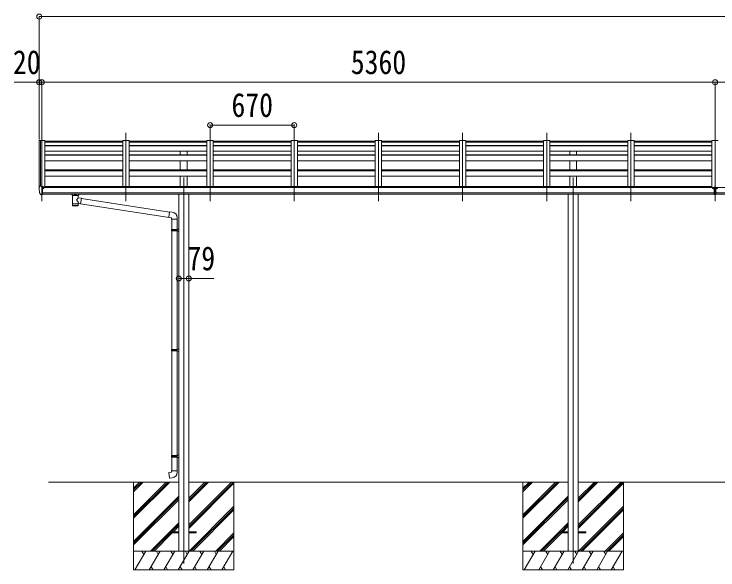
# Model space of a CAD drawing. Units: millimetres at full size, sheet at 1:40. Extents: x -11181 to 11305, y -7804 to 7716.
# Drawn here: x -1858 to 3745, y -3839 to 588 of the extents above; entities that cross this region are included whole.
import ezdxf
from ezdxf.enums import TextEntityAlignment as Align

# ---------------------------------------------------------------- set-up
doc = ezdxf.new("R2010")
doc.units = ezdxf.units.MM
doc.header["$LTSCALE"] = 40
doc.header["$PDMODE"] = 32
doc.header["$PDSIZE"] = 40
for name, color, linetype, lineweight in [('0-0_0', 7, 'Continuous', 9), ('0-1_本体', 4, 'Continuous', 9), ('0-2_部品', 7, 'Continuous', 9), ('0-4_TABLE1', 3, 'Continuous', 9), ('0-8_PARTS2', 2, 'Continuous', 9), ('0-A_寸法', 6, 'Continuous', 9)]:
    doc.layers.add(name, color=color, linetype=linetype, lineweight=lineweight)
doc.styles.add('ＭＳ ゴシック', font='')
doc.styles.get('ＭＳ ゴシック').set_extended_font_data('MS Gothic')

msp = doc.modelspace()

# ---------------------------------------------------------------- linework, layer by layer
at = {"layer": '0-0_0'}
for p, q in [((-1583.76, -3139.42), (-547.26, -3139.42)), ((-907.76, -3139.42), (-907.76, -3839.42)), ((-907.76, -3400.15), (-647.03, -3139.42)), ((-907.76, -3414.29), (-632.88, -3139.42)), ((-907.76, -3428.44), (-618.74, -3139.42)), ((-907.76, -3216.31), (-830.87, -3139.42)), ((-907.76, -3202.16), (-845.02, -3139.42)), ((-907.76, -3188.02), (-859.16, -3139.42)), ((-468.26, -3481.15), (-126.53, -3139.42)), ((-468.26, -3495.29), (-112.38, -3139.42)), ((-468.26, -3297.3), (-310.37, -3139.42)), ((-468.26, -3283.16), (-324.52, -3139.42)), ((-468.26, -3269.02), (-338.66, -3139.42)), ((-468.26, -3139.42), (2552.74, -3139.42)), ((-468.26, -3509.44), (-107.76, -3148.94)), ((-107.76, -3139.42), (-107.76, -3839.42)), ((2192.24, -3139.42), (2192.24, -3839.42)), ((2192.24, -3400.15), (2452.97, -3139.42)), ((2192.24, -3414.29), (2467.12, -3139.42)), ((2192.24, -3428.44), (2481.26, -3139.42)), ((2192.24, -3216.31), (2269.13, -3139.42)), ((2192.24, -3202.16), (2254.98, -3139.42)), ((2192.24, -3188.02), (2240.84, -3139.42)), ((2631.74, -3481.15), (2973.47, -3139.42)), ((2631.74, -3495.29), (2987.62, -3139.42)), ((2631.74, -3297.3), (2789.63, -3139.42)), ((2631.74, -3283.16), (2775.48, -3139.42)), ((2631.74, -3269.02), (2761.34, -3139.42)), ((4812.74, -3139.42), (2631.74, -3139.42)), ((2631.74, -3509.44), (2992.24, -3148.94)), ((2992.24, -3139.42), (2992.24, -3839.42)), ((-907.76, -3612.28), (-547.26, -3251.79)), ((-907.76, -3626.43), (-547.26, -3265.93)), ((-907.76, -3640.57), (-547.26, -3280.07)), ((2192.24, -3612.28), (2552.74, -3251.79)), ((2192.24, -3626.43), (2552.74, -3265.93)), ((2192.24, -3640.57), (2552.74, -3280.07)), ((-464.4, -3689.42), (-107.76, -3332.79)), ((-450.26, -3689.42), (-107.76, -3346.93)), ((-436.11, -3689.42), (-107.76, -3361.07)), ((2635.6, -3689.42), (2992.24, -3332.79)), ((2649.74, -3689.42), (2992.24, -3346.93)), ((2663.89, -3689.42), (2992.24, -3361.07)), ((-772.76, -3689.42), (-547.26, -3463.92)), ((2327.24, -3689.42), (2552.74, -3463.92)), ((-604.11, -3534.91), (-547.26, -3478.06)), ((-589.97, -3534.91), (-547.26, -3492.2)), ((2495.89, -3534.91), (2552.74, -3478.06)), ((2510.03, -3534.91), (2552.74, -3492.2)), ((-758.62, -3689.42), (-607.76, -3538.56)), ((-744.48, -3689.42), (-598.97, -3543.91)), ((-252.26, -3689.42), (-107.76, -3544.92)), ((-238.12, -3689.42), (-107.76, -3559.06)), ((-223.98, -3689.42), (-107.76, -3573.2)), ((2341.38, -3689.42), (2492.24, -3538.56)), ((2355.52, -3689.42), (2501.03, -3543.91)), ((2847.74, -3689.42), (2992.24, -3544.92)), ((2861.88, -3689.42), (2992.24, -3559.06)), ((2876.02, -3689.42), (2992.24, -3573.2)), ((-107.76, -3689.42), (-907.76, -3689.42)), ((-897.47, -3839.42), (-810.86, -3689.42)), ((-825.86, -3715.41), (-840.87, -3689.42)), ((-782, -3839.42), (-695.39, -3689.42)), ((-710.4, -3715.41), (-725.4, -3689.42)), ((-666.53, -3839.42), (-579.92, -3689.42)), ((-594.93, -3715.41), (-609.93, -3689.42)), ((-551.06, -3839.42), (-464.45, -3689.42)), ((-479.45, -3715.41), (-494.46, -3689.42)), ((-435.59, -3839.42), (-348.98, -3689.42)), ((-363.98, -3715.41), (-378.98, -3689.42)), ((-320.12, -3839.42), (-233.51, -3689.42)), ((-263.51, -3689.42), (-248.51, -3715.41)), ((-204.65, -3839.42), (-118.04, -3689.42)), ((2992.24, -3689.42), (2192.24, -3689.42)), ((2202.53, -3839.42), (2289.14, -3689.42)), ((2274.14, -3715.41), (2259.13, -3689.42)), ((2318, -3839.42), (2404.61, -3689.42)), ((2389.6, -3715.41), (2374.6, -3689.42)), ((2433.47, -3839.42), (2520.08, -3689.42)), ((2505.07, -3715.41), (2490.07, -3689.42)), ((2548.94, -3839.42), (2635.55, -3689.42)), ((2620.55, -3715.41), (2605.54, -3689.42)), ((2664.41, -3839.42), (2751.02, -3689.42)), ((2736.02, -3715.41), (2721.02, -3689.42)), ((2779.88, -3839.42), (2866.49, -3689.42)), ((2836.49, -3689.42), (2851.49, -3715.41)), ((2895.35, -3839.42), (2981.96, -3689.42)), ((-907.76, -3839.42), (-107.76, -3839.42)), ((-767, -3813.45), (-752, -3839.42)), ((-651.53, -3813.44), (-636.53, -3839.42)), ((-536.06, -3813.44), (-521.06, -3839.42)), ((-420.59, -3813.45), (-405.59, -3839.42)), ((-305.12, -3813.45), (-290.12, -3839.42)), ((-189.65, -3813.45), (-174.65, -3839.42)), ((2192.24, -3839.42), (2992.24, -3839.42)), ((2333, -3813.45), (2348, -3839.42)), ((2448.47, -3813.44), (2463.47, -3839.42)), ((2563.94, -3813.44), (2578.94, -3839.42)), ((2679.41, -3813.45), (2694.41, -3839.42)), ((2794.88, -3813.45), (2809.88, -3839.42)), ((2910.35, -3813.45), (2925.35, -3839.42))]:
    msp.add_line(p, q, dxfattribs=at)
at = {"layer": '0-1_本体'}
for p, q in [((-1657.75, -420.06), (-1657.76, -790.21)), ((-1656.81, -419.17), (-1648.97, -418.76)), ((-1648.76, -418.84), (-1648.76, -783.66)), ((-1648.68, -418.95), (-1648.06, -420.57)), ((-1612.76, -418.75), (-1612.76, -793.47)), ((-992.76, -424.84), (-1612.76, -424.84)), ((-992.76, -431.91), (-1612.76, -431.91)), ((-992.76, -419.35), (-992.76, -786.94)), ((-942.76, -419.35), (-992.76, -419.35)), ((-942.76, -419.35), (-942.76, -786.94)), ((-322.76, -424.84), (-942.76, -424.84)), ((-322.76, -431.91), (-942.76, -431.91)), ((-322.76, -419.35), (-322.76, -786.94)), ((-272.76, -419.35), (-322.76, -419.35)), ((-272.76, -419.35), (-272.76, -786.94)), ((347.24, -424.84), (-272.76, -424.84)), ((347.24, -431.91), (-272.76, -431.91)), ((347.24, -419.35), (347.24, -786.94)), ((397.24, -419.35), (347.24, -419.35)), ((397.24, -419.35), (397.24, -786.94)), ((1017.24, -424.84), (397.24, -424.84)), ((1017.24, -431.91), (397.24, -431.91)), ((1017.24, -419.35), (1017.24, -786.94)), ((1067.24, -419.35), (1017.24, -419.35)), ((1067.24, -419.35), (1067.24, -786.94)), ((1687.24, -424.84), (1067.24, -424.84)), ((1687.24, -431.91), (1067.24, -431.91)), ((1687.24, -419.35), (1687.24, -786.94)), ((1737.24, -419.35), (1687.24, -419.35)), ((1737.24, -419.35), (1737.24, -786.94)), ((2357.24, -424.84), (1737.24, -424.84)), ((2357.24, -431.91), (1737.24, -431.91)), ((2357.24, -419.35), (2357.24, -786.94)), ((2407.24, -419.35), (2357.24, -419.35)), ((2407.24, -419.35), (2407.24, -786.94)), ((3027.24, -424.84), (2407.24, -424.84)), ((3027.24, -431.91), (2407.24, -431.91)), ((3027.24, -419.35), (3027.24, -786.94)), ((3077.24, -419.35), (3027.24, -419.35)), ((3077.24, -419.35), (3077.24, -786.94)), ((3697.24, -424.84), (3077.24, -424.84)), ((3697.24, -431.91), (3077.24, -431.91)), ((3697.24, -418.75), (3697.24, -793.47)), ((3697.24, -418.75), (3747.24, -418.75)), ((-992.76, -458.04), (-1612.76, -458.04)), ((-992.76, -460.6), (-1612.76, -460.6)), ((-322.76, -458.04), (-942.76, -458.04)), ((-322.76, -460.6), (-942.76, -460.6)), ((347.24, -458.04), (-272.76, -458.04)), ((347.24, -460.6), (-272.76, -460.6)), ((1017.24, -458.04), (397.24, -458.04)), ((1017.24, -460.6), (397.24, -460.6)), ((1687.24, -458.04), (1067.24, -458.04)), ((1687.24, -460.6), (1067.24, -460.6)), ((2357.24, -458.04), (1737.24, -458.04)), ((2357.24, -460.6), (1737.24, -460.6)), ((3027.24, -458.04), (2407.24, -458.04)), ((3027.24, -460.6), (2407.24, -460.6)), ((3697.24, -458.04), (3077.24, -458.04)), ((3697.24, -460.6), (3077.24, -460.6)), ((-992.76, -505.34), (-1612.76, -505.34)), ((-992.76, -532.31), (-1612.76, -532.31)), ((-992.76, -537.26), (-1612.76, -537.26)), ((-322.76, -505.34), (-942.76, -505.34)), ((-322.76, -532.31), (-942.76, -532.31)), ((-322.76, -537.26), (-942.76, -537.26)), ((-535.26, -532.17), (-535.26, -505.18)), ((-480.26, -532.17), (-480.26, -505.18)), ((347.24, -505.34), (-272.76, -505.34)), ((347.24, -532.31), (-272.76, -532.31)), ((347.24, -537.26), (-272.76, -537.26)), ((1017.24, -505.34), (397.24, -505.34)), ((1017.24, -532.31), (397.24, -532.31)), ((1017.24, -537.26), (397.24, -537.26)), ((1687.24, -505.34), (1067.24, -505.34)), ((1687.24, -532.31), (1067.24, -532.31)), ((1687.24, -537.26), (1067.24, -537.26)), ((2357.24, -505.34), (1737.24, -505.34)), ((2357.24, -532.31), (1737.24, -532.31)), ((2357.24, -537.26), (1737.24, -537.26)), ((3027.24, -505.34), (2407.24, -505.34)), ((3027.24, -532.31), (2407.24, -532.31)), ((3027.24, -537.26), (2407.24, -537.26)), ((2564.74, -532.17), (2564.74, -505.18)), ((2619.74, -532.17), (2619.74, -505.18)), ((3697.24, -505.34), (3077.24, -505.34)), ((3697.24, -532.31), (3077.24, -532.31)), ((3697.24, -537.26), (3077.24, -537.26)), ((-992.76, -581.45), (-1612.76, -581.45)), ((-322.76, -581.45), (-942.76, -581.45)), ((-535.26, -653.08), (-535.26, -581.3)), ((-480.26, -653.08), (-480.26, -581.3)), ((347.24, -581.45), (-272.76, -581.45)), ((1017.24, -581.45), (397.24, -581.45)), ((1687.24, -581.45), (1067.24, -581.45)), ((2357.24, -581.45), (1737.24, -581.45)), ((3027.24, -581.45), (2407.24, -581.45)), ((2564.74, -653.08), (2564.74, -581.3)), ((2619.74, -653.08), (2619.74, -581.3)), ((3697.24, -581.45), (3077.24, -581.45)), ((-992.76, -653.25), (-1612.76, -653.25)), ((-992.76, -660.05), (-1612.76, -660.05)), ((-322.76, -653.25), (-942.76, -653.25)), ((-322.76, -660.05), (-942.76, -660.05)), ((347.24, -653.25), (-272.76, -653.25)), ((347.24, -660.05), (-272.76, -660.05)), ((1017.24, -653.25), (397.24, -653.25)), ((1017.24, -660.05), (397.24, -660.05)), ((1687.24, -653.25), (1067.24, -653.25)), ((1687.24, -660.05), (1067.24, -660.05)), ((2357.24, -653.25), (1737.24, -653.25)), ((2357.24, -660.05), (1737.24, -660.05)), ((3027.24, -653.25), (2407.24, -653.25)), ((3027.24, -660.05), (2407.24, -660.05)), ((3697.24, -653.25), (3077.24, -653.25)), ((3697.24, -660.05), (3077.24, -660.05)), ((-992.76, -703.6), (-1612.76, -703.6)), ((-322.76, -703.6), (-942.76, -703.6)), ((-535.26, -786.97), (-535.26, -703.43)), ((-480.26, -786.97), (-480.26, -703.43)), ((347.24, -703.6), (-272.76, -703.6)), ((1017.24, -703.6), (397.24, -703.6)), ((1687.24, -703.6), (1067.24, -703.6)), ((2357.24, -703.6), (1737.24, -703.6)), ((3027.24, -703.6), (2407.24, -703.6)), ((2564.74, -786.97), (2564.74, -703.43)), ((2619.74, -786.97), (2619.74, -703.43)), ((3697.24, -703.6), (3077.24, -703.6)), ((3715.74, -793.47), (-1631.26, -793.47)), ((-1631.26, -834.87), (3715.74, -834.87)), ((-1607.76, -793.47), (-1607.76, -786.94)), ((3692.24, -786.94), (-1607.76, -786.94)), ((3692.24, -793.47), (3692.24, -786.94)), ((3728.74, -793.47), (9075.74, -793.47)), ((9075.74, -834.87), (3728.74, -834.87)), ((3715.74, -846.72), (-1631.26, -846.64)), ((-547.26, -847.04), (-547.26, -3689.44)), ((-468.26, -847.04), (-468.26, -3689.44)), ((2552.74, -847.04), (2552.74, -3689.44)), ((2631.74, -847.04), (2631.74, -3689.44)), ((3728.74, -846.72), (9075.74, -846.64))]:
    msp.add_line(p, q, dxfattribs=at)
msp.add_lwpolyline([(-1648.06, -783.66), (-1648.06, -418.75), (-1612.76, -418.75)], dxfattribs=at)
msp.add_circle((-1623.78, -798.38), 3, dxfattribs=at)
for centre, radius, start, end in [((-1656.76, -420.17), 1, 93, 173.32986), ((-1648.96, -419.06), 0.301, 21.06327, 92.86679)]:
    msp.add_arc(centre, radius, start, end, dxfattribs=at)
at = {"layer": '0-2_部品'}
for p, q in [((-1652.85, -784.23), (-1656.91, -790.04)), ((-1637.76, -852.16), (-1637.76, -783.66)), ((-1659.76, -793.04), (-1659.76, -793.66)), ((-1645.38, -850.35), (-1655.12, -834.97)), ((-1636.26, -784.58), (-1637.76, -784.58)), ((-1631.26, -793.4), (-1637.76, -793)), ((-1636.26, -784.58), (-1636.26, -790.75)), ((-1626.58, -786.08), (-1636.26, -785.36)), ((-1636.26, -788.35), (-1622.26, -788.41)), ((-1626.78, -798.58), (-1626.26, -798.58)), ((-1626.26, -798.58), (-1625.96, -798.58)), ((-1625.76, -788.39), (-1625.76, -786.5)), ((-1621.26, -789.51), (-1621.26, -793.47)), ((-1639.26, -852.07), (-1642.96, -851.85)), ((-1639.26, -852.07), (-1637.76, -852.16)), ((-1637.76, -849.97), (-1637.26, -849.97)), ((-1637.26, -849.97), (-1636.76, -848.97)), ((-1631.26, -848.97), (-1636.76, -848.97)), ((-1397.26, -852.97), (-1397.26, -846.86)), ((-1393.16, -857.47), (-1393.17, -937.76)), ((-1347.36, -875.05), (-1347.36, -857.46)), ((-1322.14, -878.95), (-1347.36, -875.04)), ((-1343.26, -852.97), (-1343.26, -846.86)), ((-1322.14, -878.95), (-1329.16, -924.21)), ((-621.34, -989.74), (-1322.45, -880.97)), ((-1347.34, -937.76), (-1347.36, -921.14)), ((-1347.36, -921.39), (-1329.16, -924.21)), ((-625, -1031.67), (-1328.89, -922.47)), ((-600.33, -989.67), (-621.17, -987.85)), ((-605.26, -1045.41), (-559.26, -1045.41)), ((-603.26, -1045.41), (-603.26, -1127.32)), ((-561.26, -1045.41), (-561.26, -1124.76)), ((-559.26, -1045.41), (-559.26, -1034.5)), ((-605.26, -1129.32), (-604.26, -1127.32)), ((-605.26, -1129.32), (-561.26, -1129.32)), ((-605.26, -1129.32), (-605.26, -1137.32)), ((-605.26, -1137.32), (-561.26, -1137.32)), ((-605.26, -1137.32), (-604.26, -1139.32)), ((-604.26, -1127.32), (-561.26, -1127.32)), ((-604.26, -1139.32), (-561.26, -1139.32)), ((-603.26, -1139.32), (-603.26, -2083.51)), ((-565.73, -1129.32), (-566.16, -1127.32)), ((-563.26, -1124.82), (-547.26, -1124.35)), ((-563.26, -1126.82), (-563.26, -1124.82)), ((-563.26, -1126.82), (-561.26, -1126.82)), ((-563.26, -1141.82), (-563.26, -1139.82)), ((-563.26, -1141.82), (-547.26, -1142.29)), ((-561.26, -1141.88), (-561.26, -2080.95)), ((-547.26, -1124.35), (-547.26, -1142.29)), ((-605.26, -2085.51), (-604.26, -2083.51)), ((-605.26, -2085.51), (-561.26, -2085.51)), ((-605.26, -2085.51), (-605.26, -2093.51)), ((-605.26, -2093.51), (-561.26, -2093.51)), ((-605.26, -2093.51), (-604.26, -2095.51)), ((-604.26, -2083.51), (-561.26, -2083.51)), ((-604.26, -2095.51), (-561.26, -2095.51)), ((-603.26, -2095.51), (-603.26, -2928.67)), ((-565.73, -2085.51), (-566.16, -2083.51)), ((-563.26, -2081.01), (-547.26, -2080.54)), ((-563.26, -2083.01), (-563.26, -2081.01)), ((-563.26, -2083.01), (-561.26, -2083.01)), ((-563.26, -2098.01), (-563.26, -2096.01)), ((-563.26, -2098.01), (-547.26, -2098.48)), ((-561.26, -2098.06), (-561.26, -2926.11)), ((-547.26, -2080.54), (-547.26, -2098.48)), ((-605.26, -2930.67), (-604.26, -2928.67)), ((-605.26, -2930.67), (-561.26, -2930.67)), ((-605.26, -2930.67), (-605.26, -2938.67)), ((-605.26, -2938.67), (-561.26, -2938.67)), ((-605.26, -2938.67), (-604.26, -2940.67)), ((-604.26, -2928.67), (-561.26, -2928.67)), ((-604.26, -2940.67), (-561.26, -2940.67)), ((-603.26, -2940.67), (-603.26, -3050.67)), ((-565.73, -2930.67), (-566.16, -2928.67)), ((-563.26, -2926.17), (-547.26, -2925.7)), ((-563.26, -2928.17), (-563.26, -2926.17)), ((-563.26, -2928.17), (-561.26, -2928.17)), ((-563.26, -2943.17), (-563.26, -2941.17)), ((-563.26, -2943.17), (-547.26, -2943.64)), ((-561.26, -2943.22), (-561.26, -3050.67)), ((-547.26, -2925.7), (-547.26, -2943.64)), ((-605.26, -3050.67), (-559.26, -3050.67)), ((-605.26, -3060.67), (-605.26, -3050.67)), ((-559.26, -3050.67), (-559.26, -3061.58))]:
    msp.add_line(p, q, dxfattribs=at)
at = {"layer": '0-2_部品', "color": 4}
for p, q in [((-607.76, -3534.91), (-547.26, -3534.91)), ((-607.76, -3534.91), (-607.76, -3543.91)), ((-607.76, -3543.91), (-547.26, -3543.91)), ((-468.26, -3534.91), (-407.76, -3534.91)), ((-468.26, -3543.91), (-407.76, -3543.91)), ((-407.76, -3534.91), (-407.76, -3543.91)), ((2492.24, -3534.91), (2552.74, -3534.91)), ((2492.24, -3534.91), (2492.24, -3543.91)), ((2492.24, -3543.91), (2552.74, -3543.91)), ((2631.74, -3534.91), (2692.24, -3534.91)), ((2631.74, -3543.91), (2692.24, -3543.91)), ((2692.24, -3534.91), (2692.24, -3543.91))]:
    msp.add_line(p, q, dxfattribs=at)
at = {"layer": '0-2_部品'}
for points in [[(-1637.76, -783.66), (-1649.76, -783.66), (-1652.09, -783.81)], [(-1637.76, -838.27), (-1634.59, -837.87), (-1631.26, -837.44)], [(-1631.26, -848.97), (-1631.26, -790.75), (-1636.26, -790.75)], [(-1626.58, -786.08), (-1626.41, -786.1), (-1626.26, -786.13), (-1626.11, -786.17), (-1625.99, -786.22), (-1625.89, -786.28), (-1625.82, -786.35), (-1625.77, -786.42), (-1625.76, -786.5)], [(-1625.96, -797.39), (-1625.96, -798.58), (-1621.26, -798.58)], [(-1621.26, -796.96), (-1621.26, -798.58), (-1620.78, -798.58)], [(-1397.22, -853.03), (-1397.24, -852.67), (-1397, -851.72), (-1396.48, -850.83), (-1395.67, -849.99), (-1394.56, -849.2), (-1393.16, -848.47)], [(-1397.22, -852.92), (-1397.24, -853.27), (-1397, -854.23), (-1396.48, -855.11), (-1395.67, -855.95), (-1394.56, -856.75), (-1393.16, -857.47)], [(-1347.36, -848.48), (-1347.13, -848.58), (-1345.77, -849.31), (-1344.66, -850.16), (-1343.9, -851.03), (-1343.44, -851.92), (-1343.27, -852.81)], [(-1347.36, -857.46), (-1347.13, -857.37), (-1345.77, -856.63), (-1344.66, -855.78), (-1343.9, -854.92), (-1343.44, -854.02), (-1343.27, -853.13)], [(-621.17, -987.85), (-625.18, -1033.67), (-605.26, -1035.41), (-605.26, -1045.41)], [(-565.73, -1129.32), (-565.73, -1137.32), (-566.16, -1139.32)], [(-563.26, -1139.82), (-561.26, -1139.82), (-561.26, -1126.82)], [(-565.73, -2085.51), (-565.73, -2093.51), (-566.16, -2095.51)], [(-563.26, -2096.01), (-561.26, -2096.01), (-561.26, -2083.01)], [(-565.73, -2930.67), (-565.73, -2938.67), (-566.16, -2940.67)], [(-563.26, -2941.17), (-561.26, -2941.17), (-561.26, -2928.17)], [(-600.33, -3106.41), (-621.17, -3108.23), (-625.18, -3062.41), (-605.26, -3060.67)]]:
    msp.add_lwpolyline(points, dxfattribs=at)
for centre, radius, start, end in [((-1652.03, -784.81), 1, 93.5, 145), ((-1656.76, -793.04), 3, 93, 180), ((-1467.26, -793.66), 192.49, 180.0008, 192.1233), ((-1652.53, -833.47), 3, 191.83348, 210), ((-1623.76, -798.58), 2.5, 151.64236, 180), ((-1623.76, -798.58), 2.5, 0, 151.64236), ((-1642.78, -848.85), 3, 210, 266.5), ((-1380.19, -898.19), 51.38, 92.46126, 104.61963), ((-1360.3, -898.19), 51.38, 75.38037, 87.53874), ((-604.26, -1034.5), 45, 0, 85), ((-604.26, -3061.58), 45, 275, 0)]:
    msp.add_arc(centre, radius, start, end, dxfattribs=at)
for centre, major_axis, ratio, start_param, end_param in [((-1622.26, -789.51), (-0.02, 1.1), 0.906239, 4.6917496, 6.2625459), ((-1370.26, -858.67), (-22.91, -0.42), 0.072511, 4.711586, 6.2823824), ((-1370.23, -857.03), (-22.91, -0.42), 0.072511, 4.711586, 6.2823824), ((-1370.28, -857.04), (22.92, -0.42), 0.07247, 0.0008089, 1.5716053), ((-1370.28, -858.67), (22.92, -0.42), 0.07247, 0.0008089, 1.5716053), ((-1370.26, -894.6), (-22.81, 26.62), 0.234429, 3.1563334, 4.5976381), ((-1367.7, -897.24), (20.32, 22.25), 0.045535, 4.9756507, 6.2441899), ((-1359.26, -852.97), (16, 0), 0.361356, 0, 0.0194874), ((-1359.26, -852.97), (16, 0), 0.361356, 6.2636979, 6.2831853), ((-1370.26, -937.76), (22.92, 0), 0.101955, 6.2829723, 9.4248207), ((-1370.26, -937.76), (22.92, 0), 0.101955, 3.1415499, 6.2833984), ((-1370.26, -925.32), (22.91, 0), 0.122865, 6.2831853, 9.424778)]:
    msp.add_ellipse(centre, major_axis=major_axis, ratio=ratio, start_param=start_param, end_param=end_param, dxfattribs=at)
at = {"layer": '0-4_TABLE1'}
for p, q in [((3707.77, -798.82), (3707.77, -800.48)), ((3707.77, -799.72), (3708.77, -799.72)), ((3708.77, -800.48), (3708.77, -798.82)), ((3709.77, -799.58), (3710.77, -799.58)), ((3715.75, -791.15), (3715.74, -850.01)), ((3715.74, -836.84), (3728.75, -836.84)), ((3734.72, -799.58), (3733.72, -799.58)), ((3735.72, -798.82), (3735.72, -800.48)), ((3735.72, -799.72), (3736.72, -799.72)), ((3736.72, -800.48), (3736.72, -798.82))]:
    msp.add_line(p, q, dxfattribs=at)
for points in [[(3706.77, -798.68), (3705.77, -798.68), (3705.77, -799.58), (3706.77, -799.58)], [(3708.77, -797.78), (3708.77, -796.88), (3707.77, -796.88), (3707.77, -797.78)], [(3707.77, -800.48), (3707.77, -801.38), (3708.77, -801.38), (3708.77, -800.48)], [(3710.77, -799.58), (3710.77, -798.68), (3709.77, -798.68)], [(3715.75, -791.15), (3728.75, -791.15), (3728.75, -850.01), (3715.74, -850.01)], [(3733.72, -799.58), (3733.72, -798.68), (3734.72, -798.68)], [(3735.72, -797.78), (3735.72, -796.88), (3736.72, -796.88), (3736.72, -797.78)], [(3736.72, -800.48), (3736.72, -801.38), (3735.72, -801.38), (3735.72, -800.48)], [(3737.72, -798.68), (3738.72, -798.68), (3738.72, -799.58), (3737.72, -799.58)]]:
    msp.add_lwpolyline(points, dxfattribs=at)
for centre, major_axis in [((3708.27, -798.83), (5.9, 0)), ((3736.22, -798.83), (-5.9, 0))]:
    msp.add_ellipse(centre, major_axis=major_axis, ratio=0.9, dxfattribs=at)
for centre, major_axis, start_param, end_param in [((3708.27, -799.13), (5.9, 0), 6.2831853, 9.424778), ((3706.77, -797.78), (-1, 0), 1.5707963, 3.1415927), ((3706.77, -800.48), (1, 0), 6.2831853, 7.8539816), ((3706.77, -798.82), (1, 0), 6.2831853, 6.9023328), ((3709.77, -797.78), (1, 0), 3.1415927, 4.712389), ((3709.77, -798.82), (-1, 0), 5.6640378, 6.2831853), ((3709.77, -800.48), (-1, 0), 4.712389, 6.2831853), ((3736.22, -799.13), (-5.9, 0), 3.1415927, 6.2831853), ((3734.72, -797.78), (-1, 0), 1.5707963, 3.1415927), ((3734.72, -800.48), (1, 0), 6.2831853, 7.8539816), ((3734.72, -798.82), (1, 0), 6.2831853, 6.9023328), ((3737.72, -797.78), (1, 0), 3.1415927, 4.712389), ((3737.72, -798.82), (-1, 0), 5.6640378, 6.2831853), ((3737.72, -800.48), (-1, 0), 4.712389, 6.2831853)]:
    msp.add_ellipse(centre, major_axis=major_axis, ratio=0.9, start_param=start_param, end_param=end_param, dxfattribs=at)
at = {"layer": '0-8_PARTS2'}
for p, q in [((-1637.76, -383.69), (-1637.76, -902.97)), ((-967.76, -902.97), (-967.76, -359.13)), ((-297.76, -902.97), (-297.76, -359.13)), ((372.24, -902.97), (372.24, -359.13)), ((1042.24, -902.97), (1042.24, -359.13)), ((1712.24, -902.97), (1712.24, -359.13)), ((2382.24, -902.97), (2382.24, -359.13)), ((3052.24, -902.97), (3052.24, -359.13)), ((3722.24, -902.97), (3722.24, -359.13)), ((-507.76, -714.19), (-507.76, -3789.42)), ((2592.24, -714.19), (2592.24, -3789.42))]:
    msp.add_line(p, q, dxfattribs=at)
at = {"layer": '0-A_寸法'}
for p, q in [((-1657.75, 567.58), (-1657.75, 44.47)), ((-1657.75, 567.58), (9102.24, 567.58)), ((-1657.75, 44.47), (-1857.75, 44.47)), ((-1657.75, 44.47), (-1657.75, -411.1)), ((-1637.75, 44.47), (-1657.75, 44.47)), ((-1637.75, 44.47), (-1637.75, -411.1)), ((-1637.75, 44.47), (-1637.75, -411.1)), ((-1637.75, 44.47), (3722.24, 44.47)), ((3722.24, 44.47), (3722.24, -411.1)), ((3722.24, 44.47), (9082.24, 44.47)), ((-297.76, -296.97), (-297.76, -414.57)), ((-297.76, -296.97), (372.24, -296.97)), ((372.24, -296.97), (372.24, -414.57)), ((-547.26, -1518.17), (-468.26, -1518.17)), ((-468.26, -1518.17), (-268.26, -1518.17))]:
    msp.add_line(p, q, dxfattribs=at)
for p in [(-1657.75, 567.58), (-1657.75, 44.47), (-1637.75, 44.47), (3722.24, 44.47), (-297.76, -296.97), (372.24, -296.97), (-547.26, -1518.17), (-468.26, -1518.17)]:
    msp.add_point(p, dxfattribs=at)

# ---------------------------------------------------------------- texts
at = {"layer": '0-A_寸法', "color": 7, "style": 'ＭＳ ゴシック', "width": 0.85}
for s, p in [('20', (-1867.75, 52.47)), ('5360', (822.25, 52.47)), ('670', (-127.76, -288.97)), ('79', (-478.26, -1510.17))]:
    msp.add_text(s, height=190.6, dxfattribs=at).set_placement(p, align=Align.BOTTOM_LEFT)

doc.saveas('drawing.dxf')
